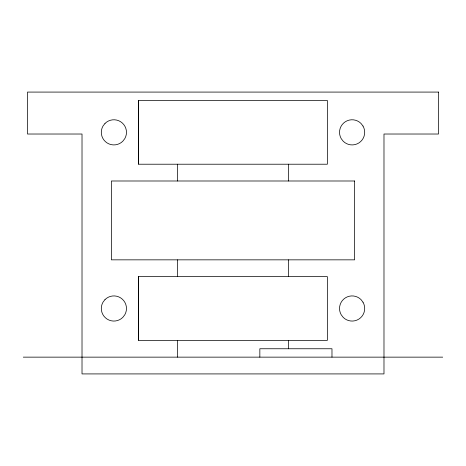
<?xml version="1.0" encoding="UTF-8"?>
<svg xmlns="http://www.w3.org/2000/svg" width="466" height="466" viewBox="0 0 466 466"><rect width="100%" height="100%" fill="white"/><g stroke="black" fill="none" stroke-linecap="round" stroke-linejoin="round"><path stroke-width="0.7" d="M138.635 100.47L327.365 100.47L327.365 164.218L138.635 164.218L138.635 100.47L138.635 164.218M138.635 276.618L327.365 276.618L327.365 340.366L138.635 340.366L138.635 276.618L138.635 340.366M23.3 357.142L442.7 357.142M331.978 357.142L331.978 348.754L259.842 348.754L259.842 357.142M288.361 164.218L288.361 180.994M288.361 259.842L288.361 276.618M288.361 340.366L288.361 348.754M177.639 164.218L177.639 180.994M177.639 259.842L177.639 276.618M177.639 340.366L177.639 357.142M104.996 123.449L102.992 126.053A12.582 12.582 0 0 0 122.785 141.239L124.789 138.635A12.582 12.582 0 0 0 104.996 123.449M104.996 299.597L102.992 302.201A12.582 12.582 0 0 0 122.785 317.387L124.789 314.783A12.582 12.582 0 0 0 104.996 299.597M438.506 92.082L27.494 92.082L27.494 134.022L82.016 134.022L82.016 373.918L383.984 373.918L383.984 134.022L438.506 134.022L438.506 92.082M354.626 180.994L111.374 180.994L111.374 259.842L354.626 259.842L354.626 180.994M363.008 126.053L361.004 123.449A12.582 12.582 0 0 0 341.211 138.635L343.215 141.239A12.582 12.582 0 0 0 363.008 126.053M363.008 302.201L361.004 299.597A12.582 12.582 0 0 0 341.211 314.783L343.215 317.387A12.582 12.582 0 0 0 363.008 302.201"/></g></svg>
